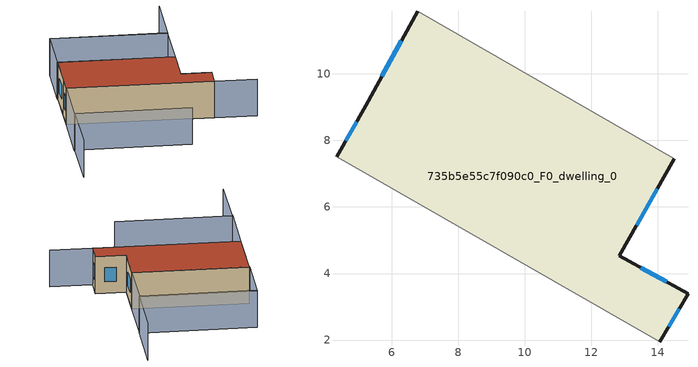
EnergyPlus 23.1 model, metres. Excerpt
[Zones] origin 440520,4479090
735b5e55c7f090c0_F0_dwelling_0
 floor ground (EU_floor_Construction): 14.49,7.46 12.84,4.54 14.9,3.39 14.06,1.95 4.34,7.5 5.22,9.05 6.78,11.88 z0
 wall outside (EU_wall_Construction): 14.06,1.95 14.9,3.39 12.84,4.54 14.49,7.46 / 6.78,11.88 5.22,9.05 4.34,7.5 z0:3
 wall adiabatic (EU_wall_Construction): 4.34,7.5 14.06,1.95 / 14.49,7.46 6.78,11.88 z0:3
 window (EU_Window_Construction): 14.26,3.75 13.49,4.18 / 14.33,2.4 14.64,2.94 / 4.94,8.57 4.61,7.99 / 6.29,10.99 5.71,9.94 / 13.36,5.45 13.97,6.54 z0.94:2.06
 roof outside (EU_roof_Construction): 14.06,1.95 14.9,3.39 12.84,4.54 14.49,7.46 6.78,11.88 5.22,9.05 4.34,7.5 z3
shading: -0.55,-1.25 1.94,3.2 / 1.94,3.2 9.7,-1.13 / 1.89,3.22 4.34,7.5 / 4.34,7.5 16.87,0.35 / 19.29,15.91 16.73,11.39 / 16.73,11.39 8.96,15.78 / 16.74,11.46 14.49,7.46 / 14.49,7.46 6.73,11.83 / 6.73,11.83 8.98,15.83 / 8.98,15.83 16.74,11.46 z0:3
[Building]
EU S2 Campaign: North Axis=0; Terrain=City; Solar Distribution=FullExterior
[Site:Location]
Madrid: Latitude=40.5; Longitude=-3.5; Time Zone=1; Elevation=609
[SizingPeriod:WeatherFileDays]
AnnualSizingPeriod: Begin Month=1; Begin Day of Month=1; End Month=12; End Day of Month=31; Day of Week for Start Day=Monday; Use Weather File Daylight Saving Period=No; Use Weather File Rain and Snow Indicators=No
[MATERIAL]
EU_InternalMass_Material: Roughness=MediumRough; Thickness=0.1; Conductivity=1; Density=1800; Specific Heat=900; Thermal Absorptance=0.9; Solar Absorptance=0.7; Visible Absorptance=0.7
[MATERIAL:NOMASS] Roughness=MediumRough; Thermal Absorptance=0.9; Solar Absorptance=0.7; Visible Absorptance=0.7
Name | Thermal Resistance
EU_wall_NoMass | 0.461255
EU_roof_NoMass | 0.289352
EU_floor_NoMass | 0.631313
[WINDOWMATERIAL:SIMPLEGLAZINGSYSTEM]
EU_Window_SimpleGlazing: UFactor=3.792; Solar Heat Gain Coefficient=0.85; Visible Transmittance=0.85
[CONSTRUCTION]
EU_wall_Construction: EU_wall_NoMass
EU_roof_Construction: EU_roof_NoMass
EU_floor_Construction: EU_floor_NoMass
EU_InternalMass_Construction: EU_InternalMass_Material
EU_Window_Construction: EU_Window_SimpleGlazing
[ZONE]
735b5e55c7f090c0_F0_dwelling_0: Type=1; Multiplier=1; Ceiling Height=autocalculate; Volume=144.709; Floor Area=autocalculate; Part of Total Floor Area=Yes
[INTERNALMASS]
735b5e55c7f090c0_F0_dwelling_0_EU_InternalMass: Construction=EU_InternalMass_Construction; Zone or ZoneList=735b5e55c7f090c0_F0_dwelling_0; Surface Area=48.2366
[OTHEREQUIPMENT]
EU_Step8_InternalGain_735b5e55c7f090c0_F0_dwelling_0_f000: Fuel Type=Electricity; Zone or ZoneList or Space or SpaceList=735b5e55c7f090c0_F0_dwelling_0; Schedule=EU_Step8_GainSchedule_735b5e55c7f090c0_F0_dwelling_0_f000; Design Level Calculation Method=Watts/Area; Power per Zone Floor Area=1; Fraction Latent=0; Fraction Radiant=0; Fraction Lost=0; Carbon Dioxide Generation Rate=0; EndUse Subcategory=EU_Step8_InternalGains
[ZONEVENTILATION:DESIGNFLOWRATE]
EU_ConstantAir_735b5e55c7f090c0_F0_dwelling_0: Zone or ZoneList or Space or SpaceList=735b5e55c7f090c0_F0_dwelling_0; Schedule=EU_AlwaysOn; Design Flow Rate Calculation Method=AirChanges/Hour; Air Changes per Hour=0.64; Ventilation Type=Natural; Fan Pressure Rise=0; Fan Total Efficiency=1; Constant Term Coefficient=1; Temperature Term Coefficient=0; Velocity Term Coefficient=0; Velocity Squared Term Coefficient=0; Minimum Indoor Temperature=-100; Maximum Indoor Temperature=100; Delta Temperature=-100; Minimum Outdoor Temperature=-100; Maximum Outdoor Temperature=100; Maximum Wind Speed=40
[HVACTEMPLATE:THERMOSTAT]
EU_HeatOnly_735b5e55c7f090c0_F0_dwelling_0: Constant Heating Setpoint=20; Constant Cooling Setpoint=50
[HVACTEMPLATE:ZONE:IDEALLOADSAIRSYSTEM]
735b5e55c7f090c0_F0_dwelling_0: Template Thermostat=EU_HeatOnly_735b5e55c7f090c0_F0_dwelling_0; System Availability Schedule=EU_AlwaysOn; Maximum Heating Supply Air Temperature=50; Minimum Cooling Supply Air Temperature=13; Maximum Heating Supply Air Humidity Ratio=0.0156; Minimum Cooling Supply Air Humidity Ratio=0.0077; Heating Limit=NoLimit; Cooling Limit=NoLimit; Heating Availability Schedule=EU_AlwaysOn; Cooling Availability Schedule=EU_CoolingOff; Dehumidification Control Type=ConstantSensibleHeatRatio; Cooling Sensible Heat Ratio=0.7; Dehumidification Setpoint=60; Humidification Control Type=None; Humidification Setpoint=30; Outdoor Air Method=None; Outdoor Air Flow Rate per Person=0.00944; Outdoor Air Flow Rate per Zone Floor Area=0; Outdoor Air Flow Rate per Zone=0; Demand Controlled Ventilation Type=None; Outdoor Air Economizer Type=NoEconomizer; Heat Recovery Type=None; Sensible Heat Recovery Effectiveness=0.7; Latent Heat Recovery Effectiveness=0.65
[SIZING:ZONE]
735b5e55c7f090c0_F0_dwelling_0: Zone Cooling Design Supply Air Temperature Input Method=SupplyAirTemperature; Zone Cooling Design Supply Air Temperature=13; Zone Heating Design Supply Air Temperature Input Method=SupplyAirTemperature; Zone Heating Design Supply Air Temperature=50; Zone Cooling Design Supply Air Humidity Ratio=0.008; Zone Heating Design Supply Air Humidity Ratio=0.008; Cooling Design Air Flow Method=DesignDay; Cooling Design Air Flow Rate=0; Cooling Minimum Air Flow per Zone Floor Area=0.000762; Cooling Minimum Air Flow=0; Cooling Minimum Air Flow Fraction=0.2; Heating Design Air Flow Method=DesignDay; Heating Design Air Flow Rate=0; Heating Maximum Air Flow per Zone Floor Area=0.002032; Heating Maximum Air Flow=0.141576; Heating Maximum Air Flow Fraction=0.3; Account for Dedicated Outdoor Air System=No; Dedicated Outdoor Air System Control Strategy=NeutralSupplyAir; Dedicated Outdoor Air Low Setpoint Temperature for Design=autosize; Dedicated Outdoor Air High Setpoint Temperature for Design=autosize; Zone Load Sizing Method=Sensible Load Only No Latent Load; Zone Latent Cooling Design Supply Air Humidity Ratio Input Method=HumidityRatioDifference; Zone Cooling Design Supply Air Humidity Ratio Difference=0.005; Zone Latent Heating Design Supply Air Humidity Ratio Input Method=HumidityRatioDifference; Zone Humidification Design Supply Air Humidity Ratio Difference=0.005
[SCHEDULE:CONSTANT]
Name | Hourly Value
EU_AlwaysOn | 1
EU_CoolingOff | 0
[SCHEDULE:FILE]
EU_Step8_GainSchedule_735b5e55c7f090c0_F0_dwelling_0_f000: File=../../schedules/735b5e55c7f090c0/735b5e55c7f090c0_F0_dwelling_0_f000_gain.csv; Column Number=1; Rows to Skip at Top=0; Number of Hours of Data=8760; Column Separator=Comma; Interpolate to Timestep=No; Minutes per Item=60; Adjust Schedule for Daylight Savings=Yes
